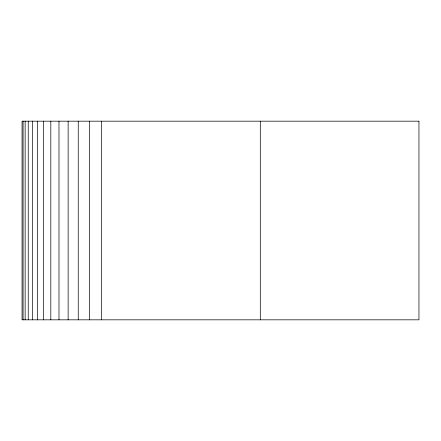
<?xml version="1.0" encoding="UTF-8"?>
<svg xmlns="http://www.w3.org/2000/svg" width="441" height="441" viewBox="0 0 441 441"><rect width="100%" height="100%" fill="white"/><g stroke="black" fill="none" stroke-linecap="round" stroke-linejoin="round"><path stroke-width="0.66" d="M260.3 121.176L260.3 319.824M101.38 121.176L101.38 319.824M89.341 121.176L89.341 319.824M78.25 121.176L78.25 319.824M68.129 121.176L68.129 319.824M58.978 121.176L58.978 319.824M50.82 121.176L50.82 319.824M43.659 121.176L43.659 319.824M37.502 121.176L37.502 319.824M32.364 121.176L32.364 319.824M28.241 121.176L28.241 319.824M25.148 121.176L25.148 319.824M23.081 121.176L23.081 319.824M418.95 121.176L22.05 121.176L22.05 319.824L418.95 319.824L418.95 121.176"/></g></svg>
